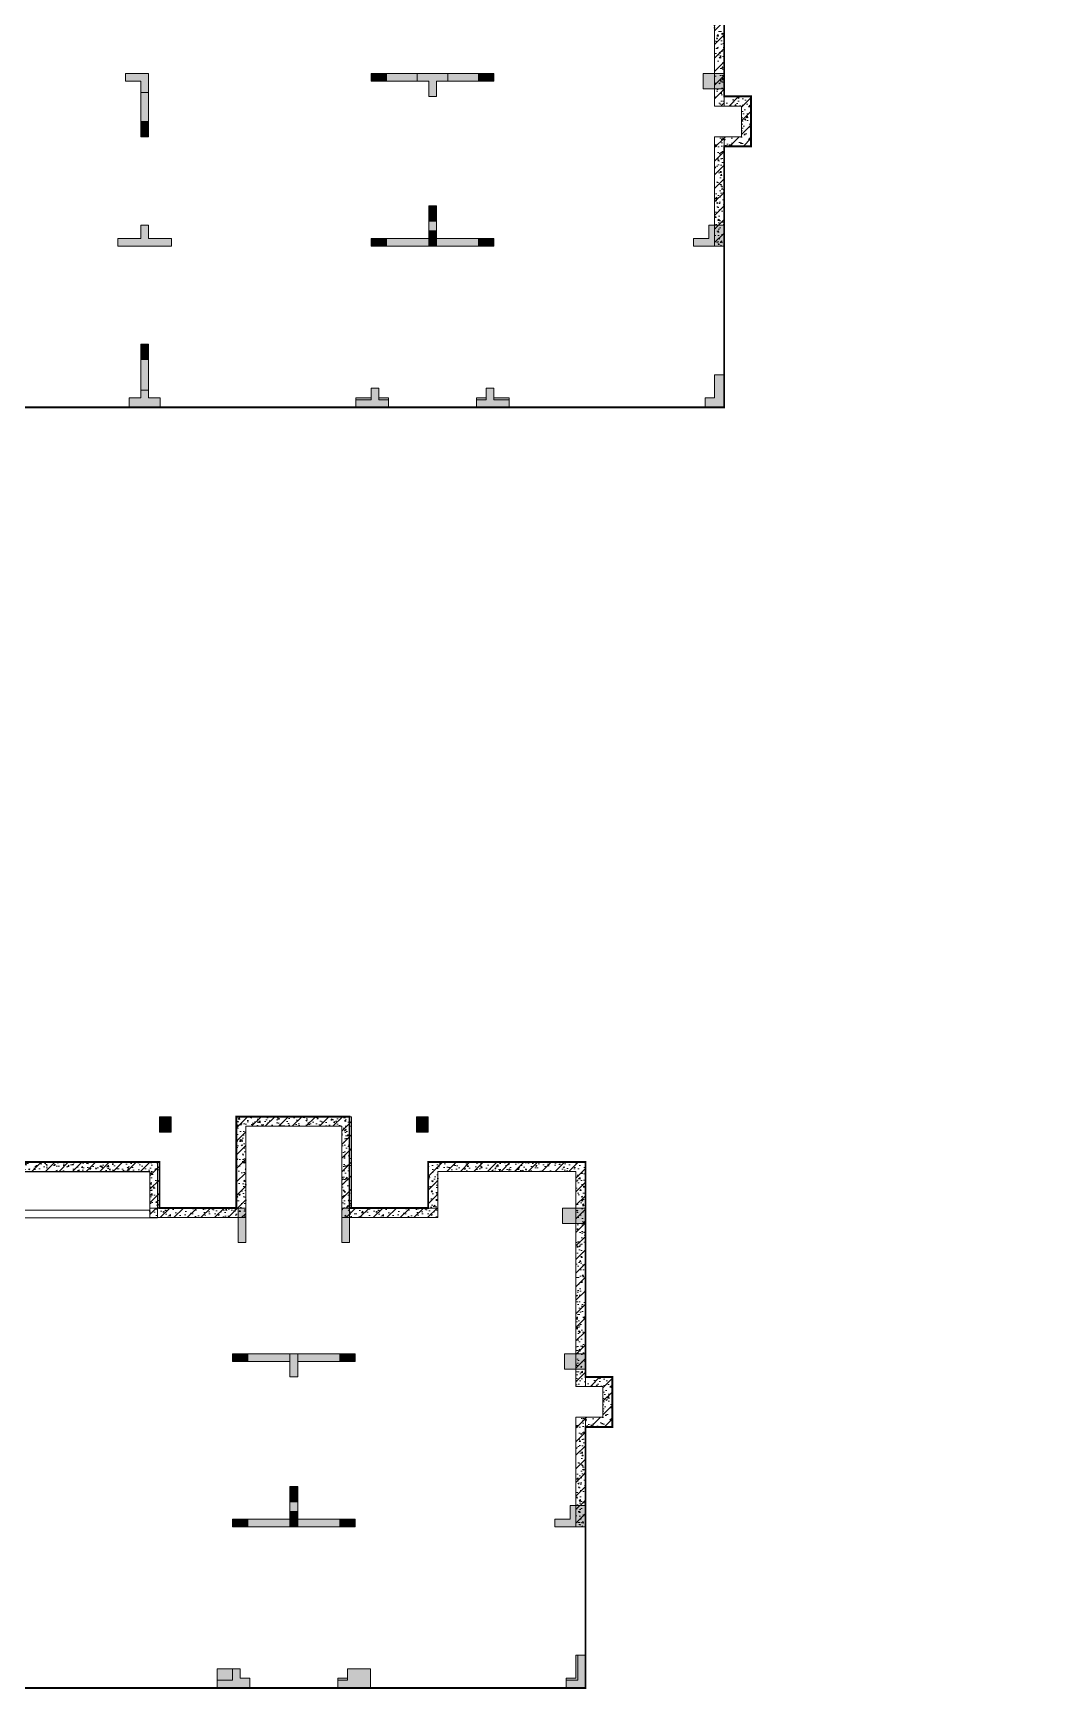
# Model space of a CAD drawing. Extents: x -264757 to 86229, y 4049843 to 4347093.
# Drawn here: x 8754 to 35038, y 4211283 to 4254414 of the extents above; entities that cross this region are included whole.
import ezdxf

# ---------------------------------------------------------------- set-up
doc = ezdxf.new("R2010")
doc.units = 0
doc.header["$LTSCALE"] = 1000
doc.header["$MEASUREMENT"] = 0
doc.linetypes.add('DASH', pattern=[0.35, 0.25, -0.1])
doc.layers.add('无关图层', color=8, linetype='Continuous', lineweight=0)
doc.layers.add('车位归属楼栋范围线', color=7, linetype='Continuous', true_color=0x19e6c7)
pattern_1 = [(50, (-22052.73, 4211308.02), (358.63, -31.376), [37.5, -412.5]), (355, (-22052.73, 4211308.02), (-69.3757, 376.096), [30, -330]), (100.4514, (-22022.84, 4211305.4), (289.2547, 344.7198), [31.87, -350.571]), (46.1842, (-22052.73, 4211408), (533.6205, -82.7595), [56.25, -618.75]), (96.6356, (-22008.26, 4211401.1), (467.3314, 487.059), [47.805, -525.8565]), (351.1842, (-22052.7, 4211408), (467.331, 487.059), [45, -495]), (21, (-22002.73, 4211383.02), (298.4535, -201.3094), [37.5, -412.5]), (326, (-22002.73, 4211383.02), (121.6577, 362.575), [30, -330]), (71.4514, (-21977.86, 4211366.25), (420.1113, 161.2652), [31.87, -350.571]), (37.5, (-22052.73, 4211308.02), (6.07993, 166.44693), [0, -326, 0, -335, 0, -331.25]), (7.5, (-22052.73, 4211308.02), (131.5348, 197.20586), [0, -191, 0, -318.5, 0, -126.25]), (327.5, (-22164.23, 4211308.02), (266.9112, -11.27744), [0, -125, 0, -390, 0, -517.5]), (317.5, (-22214.23, 4211308.02), (291.5931, 50.0525), [0, -162.5, 0, -259, 0, -367.5]), (45, (-22052.73, 4211308.02), (-176.7767, 176.7767), [])]

msp = doc.modelspace()

# ---------------------------------------------------------------- hatches: boundary and pattern name
at = {"layer": '无关图层'}
h = msp.add_hatch(dxfattribs=at)
h.set_pattern_fill('ARMORED', color=256, scale=50, style=0)
h.set_pattern_definition([(50, (-1145373.66, 3927934.42), (358.63009, -31.37607), [37.5, -412.5]), (355, (-1145373.66, 3927934.4), (-69.37567, 376.09607), [30, -330]), (100.4514, (-1145343.78, 3927931.8), (289.25469, 344.71977), [31.8701, -350.57106]), (46.1842, (-1145373.66, 3928034.4), (533.62052, -82.7595), [56.25, -618.75]), (96.6356, (-1145329.2, 3928027.5), (467.33135, 487.05894), [47.80514, -525.8565]), (351.1842, (-1145373.66, 3928034.4), (467.33097, 487.0593), [45, -495]), (21, (-1145323.66, 3928009.42), (298.453526, -201.309445), [37.5, -412.5]), (326, (-1145323.66, 3928009.4), (121.65767, 362.57502), [30, -330]), (71.4514, (-1145298.8, 3927992.64), (420.11131, 161.26525), [31.8701, -350.57106]), (37.5, (-1145373.66, 3927934.42), (6.079928, 166.446927), [0, -326, 0, -335, 0, -331.25]), (7.5, (-1145373.66, 3927934.42), (131.53477, 197.205856), [0, -191, 0, -318.5, 0, -126.25]), (327.5, (-1145485.16, 3927934.42), (266.911218, -11.277436), [0, -125, 0, -390, 0, -517.5]), (317.5, (-1145535.16, 3927934.42), (291.593085, 50.05249), [0, -162.5, 0, -259, 0, -367.5]), (45, (-1145373.66, 3927934.42), (-176.776695, 176.776695), [])])
h.paths.add_polyline_path([(26510.9, 4257164.1), (26760.9, 4257164.1), (26760.9, 4252514.1), (26510.9, 4252514.1)])
h = msp.add_hatch(color=256, dxfattribs=at)
h.dxf.hatch_style = 1
h.paths.add_polyline_path([(11761.1, 4251714.1), (11561.1, 4251714.1), (11560.9, 4253164.1), (11160.9, 4253164.1), (11160.9, 4253364.1), (11761.1, 4253364.1)])
for points in [[(11160.9, 4253364.1), (11760.9, 4253364.1), (11760.9, 4252864.1), (11560.9, 4252864.1), (11560.9, 4253164.1), (11160.9, 4253164.1)], [(17961.3, 4253164.1), (17561.3, 4253164.1), (17561.3, 4253364.1), (17961.3, 4253364.1)], [(19061.1, 4252764.1), (19061.1, 4253164.1), (18761.1, 4253164.1), (18761.1, 4253364.1), (19561.1, 4253364.1), (19561.1, 4253164.1), (19261.1, 4253164.1), (19261.1, 4252764.1)], [(20361.3, 4253364.1), (20761.3, 4253364.1), (20761.3, 4253164.1), (20361.3, 4253164.1)], [(26210.9, 4252964.1), (26210.9, 4253364.1), (26760.9, 4253364.1), (26760.9, 4252964.1), (26511.1, 4252964.1), (26511.1, 4252964.1)], [(11560.9, 4251714.1), (11760.9, 4251714.1), (11760.9, 4252114.1), (11560.9, 4252114.1)], [(19061.1, 4249514.1), (19061.1, 4249914.1), (19261.1, 4249914.1), (19261.1, 4249514.1)], [(11761.1, 4249064.1), (12361.1, 4249064.1), (12361.1, 4248864.1), (10961.1, 4248864.1), (10961.1, 4249064.1), (11561.1, 4249064.1), (11561.1, 4249414.1), (11761.1, 4249414.1)], [(25960.9, 4248864.1), (26760.9, 4248864.1), (26760.9, 4249414.1), (26360.9, 4249414.1), (26360.9, 4249064.1), (25960.9, 4249064.1)], [(17961.1, 4248864.1), (17561.1, 4248864.1), (17561.1, 4249064.1), (17961.1, 4249064.1)], [(19061.1, 4249264.1), (19261.1, 4249264.1), (19261.1, 4248864.1), (19061.1, 4248864.1)], [(20361.1, 4249064.1), (20761.1, 4249064.1), (20761.1, 4248864.1), (20361.1, 4248864.1)], [(11561.1, 4246314.1), (11761.1, 4246314.1), (11761.1, 4245914.1), (11561.1, 4245914.1)], [(26260.9, 4244914.1), (26260.9, 4244664.1), (26760.9, 4244664.1), (26760.9, 4245514.1), (26511.1, 4245514.1), (26511.1, 4244914.1)], [(11561.1, 4244914.1), (11561.1, 4245114.1), (11761.1, 4245114.1), (11761.1, 4244914.1), (12061.1, 4244914.1), (12061.1, 4244664.1), (11261.1, 4244664.1), (11261.1, 4244914.1)], [(18011.1, 4244664.1), (18011.1, 4244914.1), (17760.7, 4244914.1), (17760.7, 4245164.1), (17560.7, 4245164.1), (17560.7, 4244914.1), (17160.7, 4244914.1), (17160.7, 4244664.1), (17560.7, 4244664.1)], [(20310.7, 4244664.1), (20310.7, 4244914.1), (20560.7, 4244914.1), (20560.7, 4245164.1), (20760.7, 4245164.1), (20760.7, 4244914.1), (21160.7, 4244914.1), (21160.7, 4244664.1), (20760.7, 4244664.1)], [(12047.6, 4226188), (12347.6, 4226188), (12347.6, 4225788), (12047.6, 4225788)], [(18747.6, 4226188), (19047.6, 4226188), (19047.6, 4225788), (18747.6, 4225788)], [(14097.2, 4223808), (14297.2, 4223808), (14297.2, 4222908), (14097.2, 4222908)], [(16797.4, 4223808), (16997.4, 4223808), (16997.4, 4222908), (16797.4, 4222908)], [(23147.6, 4223408), (22547.6, 4223408), (22547.6, 4223808), (23147.6, 4223808)], [(14347.8, 4219808), (13947.8, 4219808), (13947.8, 4220008), (14347.8, 4220008)], [(14347.8, 4219808), (13947.8, 4219808), (13947.8, 4220008), (14347.8, 4220008)], [(14347.8, 4219808), (13947.8, 4219808), (13947.8, 4220008), (14347.8, 4220008)], [(15447.6, 4219408), (15447.6, 4220008), (15647.6, 4220008), (15647.6, 4219408)], [(16747.8, 4220008), (17147.8, 4220008), (17147.8, 4219808), (16747.8, 4219808)], [(16747.8, 4220008), (17147.8, 4220008), (17147.8, 4219808), (16747.8, 4219808)], [(16747.8, 4220008), (17147.8, 4220008), (17147.8, 4219808), (16747.8, 4219808)], [(22597.4, 4219608), (22597.4, 4220008), (23147.4, 4220008), (23147.4, 4219608), (22897.6, 4219608), (22897.6, 4219608)], [(15447.6, 4216158), (15447.6, 4216558), (15647.6, 4216558), (15647.6, 4216158)], [(14347.6, 4215508), (13947.6, 4215508), (13947.6, 4215708), (14347.6, 4215708)], [(15447.6, 4215908), (15647.6, 4215908), (15647.6, 4215508), (15447.6, 4215508)], [(16747.6, 4215708), (17147.6, 4215708), (17147.6, 4215508), (16747.6, 4215508)], [(22347.6, 4215508), (23147.6, 4215508), (23147.6, 4216058), (22747.6, 4216058), (22747.6, 4215708), (22347.6, 4215708)], [(14398, 4211308), (14398, 4211558), (14148, 4211558), (14148, 4211808), (13948, 4211808), (13548, 4211808), (13548, 4211308), (13948, 4211308)], [(16697.6, 4211308), (16697.6, 4211558), (16947.6, 4211558), (16947.6, 4211808), (17147.6, 4211808), (17547.6, 4211808), (17547.6, 4211308), (17147.6, 4211308)], [(22647.4, 4211558), (22647.4, 4211308), (23147.4, 4211308), (23147.4, 4212158), (22897.6, 4212158), (22897.6, 4211558)]]:
    msp.add_hatch(color=256, dxfattribs=at).paths.add_polyline_path(points)
h = msp.add_hatch(color=256, dxfattribs=at)
h.dxf.hatch_style = 1
h.paths.add_polyline_path([(19061.1, 4253164.1), (19061.1, 4252764.1), (19261.1, 4252764.1), (19261.1, 4253164.1), (20761.1, 4253164.1), (20761.1, 4253364.1), (20411.1, 4253364.1), (20411.1, 4253364.1), (17911.1, 4253364.1), (17911.1, 4253364.1), (17561.1, 4253364.1), (17561.1, 4253164.1)])
h = msp.add_hatch(dxfattribs=at)
h.set_pattern_fill('ARMORED', color=256, scale=50, style=0)
h.set_pattern_definition([(50, (-18439.44, 4244664.1), (358.63, -31.376), [37.5, -412.5]), (355, (-18439.44, 4244664.1), (-69.3757, 376.096), [30, -330]), (100.4514, (-18409.55, 4244661.5), (289.2547, 344.7198), [31.87, -350.571]), (46.1842, (-18439.44, 4244764.1), (533.6205, -82.7595), [56.25, -618.75]), (96.6356, (-18394.97, 4244757.2), (467.3314, 487.059), [47.805, -525.8565]), (351.1842, (-18439.44, 4244764.1), (467.331, 487.059), [45, -495]), (21, (-18389.44, 4244739.1), (298.4535, -201.3094), [37.5, -412.5]), (326, (-18389.44, 4244739.1), (121.6577, 362.575), [30, -330]), (71.4514, (-18364.57, 4244722.33), (420.1113, 161.2652), [31.87, -350.571]), (37.5, (-18439.44, 4244664.11), (6.07993, 166.44693), [0, -326, 0, -335, 0, -331.25]), (7.5, (-18439.44, 4244664.1), (131.5348, 197.20586), [0, -191, 0, -318.5, 0, -126.25]), (327.5, (-18550.94, 4244664.11), (266.9112, -11.27744), [0, -125, 0, -390, 0, -517.5]), (317.5, (-18600.94, 4244664.1), (291.5931, 50.0525), [0, -162.5, 0, -259, 0, -367.5]), (45, (-18439.44, 4244664.1), (-176.7767, 176.7767), [])])
h.paths.add_polyline_path([(27460.9, 4252764.1), (26760.9, 4252764.1), (26760.9, 4252514.1), (27210.9, 4252514.1), (27210.9, 4251714.1), (26760.9, 4251714.1), (26760.9, 4251464.1), (27460.9, 4251464.1)])
h = msp.add_hatch(dxfattribs=at)
h.set_pattern_fill('ARMORED', color=256, scale=50, style=0)
h.set_pattern_definition([(50, (-18439.44, 4244664.1), (358.63, -31.376), [37.5, -412.5]), (355, (-18439.44, 4244664.1), (-69.3757, 376.096), [30, -330]), (100.4514, (-18409.55, 4244661.5), (289.2547, 344.7198), [31.87, -350.571]), (46.1842, (-18439.44, 4244764.1), (533.6205, -82.7595), [56.25, -618.75]), (96.6356, (-18394.97, 4244757.2), (467.3314, 487.059), [47.805, -525.8565]), (351.1842, (-18439.44, 4244764.1), (467.331, 487.059), [45, -495]), (21, (-18389.44, 4244739.1), (298.4535, -201.3094), [37.5, -412.5]), (326, (-18389.44, 4244739.1), (121.6577, 362.575), [30, -330]), (71.4514, (-18364.57, 4244722.33), (420.1113, 161.2652), [31.87, -350.571]), (37.5, (-18439.44, 4244664.11), (6.07993, 166.44693), [0, -326, 0, -335, 0, -331.25]), (7.5, (-18439.44, 4244664.1), (131.5348, 197.20586), [0, -191, 0, -318.5, 0, -126.25]), (327.5, (-18550.94, 4244664.11), (266.9112, -11.27744), [0, -125, 0, -390, 0, -517.5]), (317.5, (-18600.94, 4244664.1), (291.5931, 50.0525), [0, -162.5, 0, -259, 0, -367.5]), (45, (-18439.44, 4244664.1), (-176.7767, 176.7767), [])])
h.paths.add_polyline_path([(26760.9, 4251714.1), (26510.9, 4251714.1), (26510.9, 4248864.1), (26760.9, 4248864.1)])
h = msp.add_hatch(color=256, dxfattribs=at)
h.dxf.hatch_style = 1
h.paths.add_polyline_path([(17561.1, 4249064.1), (19061.1, 4249064.1), (19061.1, 4249914.1), (19261.1, 4249914.1), (19261.1, 4249064.1), (20761.1, 4249064.1), (20761.1, 4248864.1), (17561.1, 4248864.1)])
h = msp.add_hatch(color=256, dxfattribs=at)
h.dxf.hatch_style = 1
h.paths.add_polyline_path([(10961.1, 4249064.1), (11561.1, 4249064.1), (11561.1, 4249414.1), (11761.1, 4249414.1), (11761.1, 4249064.1), (12361.1, 4249064.1), (12361.1, 4248864.1), (10961.1, 4248864.1)])
h = msp.add_hatch(color=256, dxfattribs=at)
h.dxf.hatch_style = 1
h.paths.add_polyline_path([(11261.1, 4244914.1), (11561.1, 4244914.1), (11561.1, 4246314.1), (11761.1, 4246314.1), (11761.1, 4244914.1), (12061.1, 4244914.1), (12061.1, 4244664.1), (11261.1, 4244664.1)])
h = msp.add_hatch(color=256, dxfattribs=at)
h.dxf.hatch_style = 1
h.paths.add_polyline_path([(26510.9, 4245514.1), (26760.9, 4245514.1), (26760.9, 4244664.1), (26260.9, 4244664.1), (26260.9, 4244914.1), (26510.9, 4244914.1)])
h = msp.add_hatch(color=256, dxfattribs=at)
h.dxf.hatch_style = 1
h.paths.add_polyline_path([(18011.1, 4244664.1), (18011.1, 4244864.1), (17761.1, 4244864.1), (17761.1, 4245164.1), (17561.1, 4245164.1), (17561.1, 4244864.1), (17161.1, 4244864.1), (17161.1, 4244664.1), (17561.1, 4244664.1)])
h = msp.add_hatch(color=256, dxfattribs=at)
h.dxf.hatch_style = 1
h.paths.add_polyline_path([(20310.7, 4244664.1), (20310.7, 4244864.1), (20560.7, 4244864.1), (20560.7, 4245164.1), (20760.7, 4245164.1), (20760.7, 4244864.1), (21160.7, 4244864.1), (21160.7, 4244664.1), (20760.7, 4244664.1)])
h = msp.add_hatch(dxfattribs=at)
h.set_pattern_fill('ARMORED', color=256, scale=50, style=0)
h.set_pattern_definition([(50, (7947.27, 4211308.02), (358.63, -31.376), [37.5, -412.5]), (355, (7947.27, 4211308.02), (-69.376, 376.096), [30, -330]), (100.4514, (7977.16, 4211305.4), (289.255, 344.72), [31.87, -350.571]), (46.1842, (7947.27, 4211408), (533.62, -82.76), [56.25, -618.75]), (96.6356, (7991.74, 4211401.1), (467.331, 487.059), [47.805, -525.856]), (351.1842, (7947.3, 4211408), (467.331, 487.06), [45, -495]), (21, (7997.27, 4211383.02), (298.4535, -201.3094), [37.5, -412.5]), (326, (7997.27, 4211383.02), (121.658, 362.575), [30, -330]), (71.4514, (8022.14, 4211366.25), (420.111, 161.265), [31.87, -350.571]), (37.5, (7947.27, 4211308.02), (6.0799, 166.4469), [0, -326, 0, -335, 0, -331.25]), (7.5, (7947.27, 4211308.02), (131.5348, 197.2059), [0, -191, 0, -318.5, 0, -126.25]), (327.5, (7835.77, 4211308.02), (266.9112, -11.2774), [0, -125, 0, -390, 0, -517.5]), (317.5, (7785.77, 4211308.02), (291.593, 50.0525), [0, -162.5, 0, -259, 0, -367.5]), (45, (7947.27, 4211308.02), (-176.7767, 176.7767), [])])
h.paths.add_polyline_path([(14047.4, 4223808), (14047.2, 4226188), (17047.4, 4226188), (17047.4, 4223808), (16797.4, 4223808), (16797.2, 4225938), (14297.4, 4225938), (14297.4, 4223808)])
h = msp.add_hatch(dxfattribs=at)
h.set_pattern_fill('ARMORED', color=256, scale=50, style=0)
h.set_pattern_definition([(50, (-745717.3, 4083025.8), (358.63009, -31.37607), [37.5, -412.5]), (355, (-745717.3, 4083025.8), (-69.37567, 376.09607), [30, -330]), (100.4514, (-745687.4, 4083023.2), (289.25469, 344.71977), [31.8701, -350.57106]), (46.1842, (-745717.3, 4083125.8), (533.62052, -82.7595), [56.25, -618.75]), (96.6356, (-745672.8, 4083118.9), (467.33135, 487.05894), [47.80514, -525.8565]), (351.1842, (-745717.3, 4083125.8), (467.33097, 487.0593), [45, -495]), (21, (-745667.3, 4083100.8), (298.45353, -201.30945), [37.5, -412.5]), (326, (-745667.3, 4083100.8), (121.65767, 362.57502), [30, -330]), (71.4514, (-745642.42, 4083084.02), (420.11131, 161.26525), [31.8701, -350.57106]), (37.5, (-745717.29, 4083025.8), (6.079928, 166.446927), [0, -326, 0, -335, 0, -331.25]), (7.5, (-745717.29, 4083025.8), (131.53477, 197.205856), [0, -191, 0, -318.5, 0, -126.25]), (327.5, (-745828.79, 4083025.8), (266.911218, -11.277436), [0, -125, 0, -390, 0, -517.5]), (317.5, (-745878.8, 4083025.8), (291.593085, 50.05249), [0, -162.5, 0, -259, 0, -367.5]), (45, (-745717.3, 4083025.8), (-176.776695, 176.776695), [])])
h.paths.add_polyline_path([(5357.4, 4223807.7), (5607.4, 4223808), (5607.4, 4224758), (7947.6, 4224758), (7947.6, 4223808), (8147.6, 4223808), (8147.6, 4224758), (11797.6, 4224758), (11797.6, 4223808), (12047.6, 4223808), (12047.6, 4225008), (5357.4, 4225007.7)])
h = msp.add_hatch(dxfattribs=at)
h.set_pattern_fill('ARMORED', color=256, scale=50, style=0)
h.set_pattern_definition([(50, (-760717.3, 4083025.8), (358.63009, -31.37607), [37.5, -412.5]), (355, (-760717.3, 4083025.8), (-69.37567, 376.09607), [30, -330]), (100.4514, (-760687.4, 4083023.2), (289.25469, 344.71977), [31.8701, -350.57106]), (46.1842, (-760717.3, 4083125.8), (533.62052, -82.7595), [56.25, -618.75]), (96.6356, (-760672.8, 4083118.9), (467.33135, 487.05894), [47.80514, -525.8565]), (351.1842, (-760717.3, 4083125.8), (467.33097, 487.0593), [45, -495]), (21, (-760667.3, 4083100.8), (298.45353, -201.30945), [37.5, -412.5]), (326, (-760667.3, 4083100.8), (121.65767, 362.57502), [30, -330]), (71.4514, (-760642.4, 4083084.02), (420.11131, 161.26525), [31.8701, -350.57106]), (37.5, (-760717.29, 4083025.8), (6.079928, 166.446927), [0, -326, 0, -335, 0, -331.25]), (7.5, (-760717.29, 4083025.8), (131.53477, 197.205856), [0, -191, 0, -318.5, 0, -126.25]), (327.5, (-760828.79, 4083025.8), (266.911218, -11.277436), [0, -125, 0, -390, 0, -517.5]), (317.5, (-760878.79, 4083025.8), (291.593085, 50.05249), [0, -162.5, 0, -259, 0, -367.5]), (45, (-760717.3, 4083025.8), (-176.776695, 176.776695), [])])
h.paths.add_polyline_path([(19047.4, 4223808), (19047.4, 4225008), (23147.6, 4225008), (23147.6, 4219158), (22897.6, 4219158), (22897.6, 4224758), (19297.6, 4224758), (19297.6, 4223808)])
h = msp.add_hatch(dxfattribs=at)
h.set_pattern_fill('ARMORED', color=256, scale=50, style=0)
h.set_pattern_definition([(50, (7947.27, 4211308), (358.63, -31.376), [37.5, -412.5]), (355, (7947.27, 4211308), (-69.376, 376.096), [30, -330]), (100.4514, (7977.16, 4211305.37), (289.255, 344.72), [31.87, -350.571]), (46.1842, (7947.27, 4211408), (533.62, -82.76), [56.25, -618.75]), (96.6356, (7991.74, 4211401.1), (467.331, 487.059), [47.805, -525.856]), (351.184, (7947.3, 4211408), (467.33, 487.06), [45, -495]), (21, (7997.27, 4211383), (298.4535, -201.3094), [37.5, -412.5]), (326, (7997.27, 4211383), (121.658, 362.575), [30, -330]), (71.4514, (8022.14, 4211366.2), (420.111, 161.265), [31.87, -350.571]), (37.5, (7947.27, 4211307.99), (6.0799, 166.4469), [0, -326, 0, -335, 0, -331.25]), (7.5, (7947.27, 4211307.99), (131.5348, 197.2059), [0, -191, 0, -318.5, 0, -126.25]), (327.5, (7835.77, 4211307.99), (266.9112, -11.2774), [0, -125, 0, -390, 0, -517.5]), (317.5, (7785.77, 4211307.99), (291.593, 50.0525), [0, -162.5, 0, -259, 0, -367.5]), (45, (7947.27, 4211307.99), (-176.7767, 176.7767), [])])
h.paths.add_polyline_path([(11797.6, 4223808), (14297.2, 4223808), (14297.2, 4223558), (11797.6, 4223558)])
h = msp.add_hatch(color=256, dxfattribs=at)
h.dxf.hatch_style = 1
h.paths.add_polyline_path([(14097.2, 4223808), (14097.2, 4223558), (14097.2, 4222908), (14297.2, 4222908), (14297.2, 4223808)])
h = msp.add_hatch(color=256, dxfattribs=at)
h.dxf.hatch_style = 1
h.paths.add_polyline_path([(16797.4, 4223808), (16797.4, 4223558), (16797.4, 4222908), (16997.4, 4222908), (16997.4, 4223808)])
h = msp.add_hatch(dxfattribs=at)
h.set_pattern_fill('ARMORED', color=256, scale=50, style=0)
h.set_pattern_definition([(50, (13496.9, 4211307.98), (358.63, -31.376), [37.5, -412.5]), (355, (13496.9, 4211308), (-69.376, 376.096), [30, -330]), (100.4514, (13526.8, 4211305.37), (289.255, 344.72), [31.87, -350.571]), (46.1842, (13496.9, 4211408), (533.62, -82.76), [56.25, -618.75]), (96.6356, (13541.4, 4211401.1), (467.331, 487.059), [47.805, -525.856]), (351.184, (13496.9, 4211408), (467.33, 487.06), [45, -495]), (21, (13546.9, 4211382.98), (298.4535, -201.3094), [37.5, -412.5]), (326, (13546.9, 4211383), (121.658, 362.575), [30, -330]), (71.4514, (13571.78, 4211366.2), (420.111, 161.265), [31.87, -350.571]), (37.5, (13496.91, 4211307.98), (6.0799, 166.4469), [0, -326, 0, -335, 0, -331.25]), (7.5, (13496.9, 4211307.98), (131.5348, 197.2059), [0, -191, 0, -318.5, 0, -126.25]), (327.5, (13385.4, 4211307.98), (266.9112, -11.2774), [0, -125, 0, -390, 0, -517.5]), (317.5, (13335.4, 4211307.98), (291.593, 50.0525), [0, -162.5, 0, -259, 0, -367.5]), (45, (13496.9, 4211307.98), (-176.7767, 176.7767), [])])
h.paths.add_polyline_path([(16797.4, 4223808), (19296.9, 4223808), (19296.9, 4223558), (16797.4, 4223558)])
h = msp.add_hatch(color=256, dxfattribs=at)
h.dxf.hatch_style = 1
h.paths.add_polyline_path([(23147.6, 4223408), (22547.6, 4223408), (22547.6, 4223808), (23147.6, 4223808)])
h = msp.add_hatch(color=256, dxfattribs=at)
h.dxf.hatch_style = 1
h.paths.add_polyline_path([(15447.6, 4219808), (15447.6, 4219408), (15647.6, 4219408), (15647.6, 4219808), (17147.6, 4219808), (17147.6, 4220008), (16797.6, 4220008), (16797.6, 4220008), (14297.6, 4220008), (14297.6, 4220008), (13947.6, 4220008), (13947.6, 4219808)])
h = msp.add_hatch(dxfattribs=at)
h.set_pattern_fill('ARMORED', color=256, scale=50, style=0)
h.set_pattern_definition(pattern_1)
h.paths.add_polyline_path([(23847.6, 4219408), (23147.6, 4219408), (23147.6, 4219158), (23597.6, 4219158), (23597.6, 4218358), (23147.6, 4218358), (23147.6, 4218108), (23847.6, 4218108)])
h = msp.add_hatch(dxfattribs=at)
h.set_pattern_fill('ARMORED', color=256, scale=50, style=0)
h.set_pattern_definition(pattern_1)
h.paths.add_polyline_path([(23147.6, 4218358), (22897.6, 4218358), (22897.6, 4215508), (23147.6, 4215508)])
h = msp.add_hatch(color=256, dxfattribs=at)
h.dxf.hatch_style = 1
h.paths.add_polyline_path([(13947.6, 4215708), (15447.6, 4215708), (15447.6, 4216558), (15647.6, 4216558), (15647.6, 4215708), (17147.6, 4215708), (17147.6, 4215508), (13947.6, 4215508)])
h = msp.add_hatch(color=256, dxfattribs=at)
h.dxf.hatch_style = 1
h.paths.add_polyline_path([(14398, 4211308), (14398, 4211558), (14148, 4211558), (14148, 4211808), (13948, 4211808), (13948, 4211508), (13548, 4211508), (13548, 4211308), (13948, 4211308)])
h = msp.add_hatch(color=256, dxfattribs=at)
h.dxf.hatch_style = 1
h.paths.add_polyline_path([(16697.6, 4211308), (16697.6, 4211508), (16947.6, 4211508), (16947.6, 4211808), (17147.6, 4211808), (17547.6, 4211808), (17547.6, 4211308), (17147.6, 4211308)])
h = msp.add_hatch(color=256, dxfattribs=at)
h.dxf.hatch_style = 1
h.paths.add_polyline_path([(22947.4, 4212158), (23147.4, 4212158), (23147.4, 4211308), (22647.4, 4211308), (22647.4, 4211508), (22947.4, 4211508)])

# ---------------------------------------------------------------- linework, layer by layer
for points in [[(26510.9, 4257164.1), (26760.9, 4257164.1), (26760.9, 4252514.1), (26510.9, 4252514.1), (26510.9, 4257164.1)], [(26760.9, 4252764.1), (27460.9, 4252764.1), (27460.9, 4251464.1), (26760.9, 4251464.1)], [(26760.9, 4252514.1), (27210.9, 4252514.1), (27210.9, 4251714.1), (26760.9, 4251714.1)], [(4997.1, 4223553.4), (4097.3, 4223553.4), (4097.3, 4225003.4), (11997, 4225003.4), (11997, 4223553.4), (4997.1, 4223553.4)], [(23147.6, 4219408), (23847.6, 4219408), (23847.6, 4218108), (23147.6, 4218108)], [(23147.6, 4219158), (23597.6, 4219158), (23597.6, 4218358), (23147.6, 4218358)]]:
    msp.add_lwpolyline(points, dxfattribs=at)
for points in [[(11761.1, 4251714.1), (11561.1, 4251714.1), (11560.9, 4253164.1), (11160.9, 4253164.1), (11160.9, 4253364.1), (11160.9, 4253364.1), (11761.1, 4253364.1)], [(11160.9, 4253364.1), (11760.9, 4253364.1), (11760.9, 4252864.1), (11560.9, 4252864.1), (11560.9, 4253164.1), (11160.9, 4253164.1)], [(20411.1, 4253364.1), (20411.1, 4253364.1), (17911.1, 4253364.1), (17911.1, 4253364.1), (17561.1, 4253364.1), (17561.1, 4253164.1), (19061.1, 4253164.1), (19061.1, 4252764.1), (19261.1, 4252764.1), (19261.1, 4253164.1), (20761.1, 4253164.1), (20761.1, 4253364.1)], [(17961.3, 4253164.1), (17561.3, 4253164.1), (17561.3, 4253364.1), (17961.3, 4253364.1)], [(19061.1, 4252764.1), (19061.1, 4253164.1), (18761.1, 4253164.1), (18761.1, 4253364.1), (19561.1, 4253364.1), (19561.1, 4253164.1), (19261.1, 4253164.1), (19261.1, 4252764.1)], [(20361.3, 4253364.1), (20761.3, 4253364.1), (20761.3, 4253164.1), (20361.3, 4253164.1)], [(26210.9, 4252964.1), (26210.9, 4253364.1), (26760.9, 4253364.1), (26760.9, 4252964.1), (26511.1, 4252964.1), (26511.1, 4252964.1)], [(11560.9, 4251714.1), (11760.9, 4251714.1), (11760.9, 4252114.1), (11560.9, 4252114.1)], [(26510.9, 4248864.1), (26760.9, 4248864.1), (26760.9, 4251714.1), (26510.9, 4251714.1)], [(17561.1, 4249064.1), (19061.1, 4249064.1), (19061.1, 4249914.1), (19261.1, 4249914.1), (19261.1, 4249064.1), (20761.1, 4249064.1), (20761.1, 4248864.1), (17561.1, 4248864.1)], [(19061.1, 4249514.1), (19061.1, 4249914.1), (19261.1, 4249914.1), (19261.1, 4249514.1)], [(10961.1, 4249064.1), (11561.1, 4249064.1), (11561.1, 4249414.1), (11761.1, 4249414.1), (11761.1, 4249064.1), (12361.1, 4249064.1), (12361.1, 4248864.1), (10961.1, 4248864.1)], [(11761.1, 4249064.1), (12361.1, 4249064.1), (12361.1, 4248864.1), (10961.1, 4248864.1), (10961.1, 4249064.1), (11561.1, 4249064.1), (11561.1, 4249414.1), (11761.1, 4249414.1)], [(25960.9, 4248864.1), (26760.9, 4248864.1), (26760.9, 4249414.1), (26360.9, 4249414.1), (26360.9, 4249064.1), (25960.9, 4249064.1)], [(17961.1, 4248864.1), (17561.1, 4248864.1), (17561.1, 4249064.1), (17961.1, 4249064.1)], [(19061.1, 4249264.1), (19261.1, 4249264.1), (19261.1, 4248864.1), (19061.1, 4248864.1)], [(20361.1, 4249064.1), (20761.1, 4249064.1), (20761.1, 4248864.1), (20361.1, 4248864.1)], [(11261.1, 4244914.1), (11561.1, 4244914.1), (11561.1, 4246314.1), (11761.1, 4246314.1), (11761.1, 4244914.1), (12061.1, 4244914.1), (12061.1, 4244664.1), (11261.1, 4244664.1)], [(11561.1, 4246314.1), (11761.1, 4246314.1), (11761.1, 4245914.1), (11561.1, 4245914.1)], [(26260.9, 4244664.1), (26260.9, 4244914.1), (26510.9, 4244914.1), (26510.9, 4245514.1), (26760.9, 4245514.1), (26760.9, 4244664.1)], [(26260.9, 4244914.1), (26260.9, 4244664.1), (26760.9, 4244664.1), (26760.9, 4245514.1), (26511.1, 4245514.1), (26511.1, 4244914.1)], [(11561.1, 4244914.1), (11561.1, 4245114.1), (11761.1, 4245114.1), (11761.1, 4244914.1), (12061.1, 4244914.1), (12061.1, 4244664.1), (11261.1, 4244664.1), (11261.1, 4244914.1)], [(18011.1, 4244664.1), (18011.1, 4244914.1), (17760.7, 4244914.1), (17760.7, 4245164.1), (17560.7, 4245164.1), (17560.7, 4244914.1), (17160.7, 4244914.1), (17160.7, 4244664.1), (17560.7, 4244664.1)], [(18011.1, 4244664.1), (18011.1, 4244864.1), (17761.1, 4244864.1), (17761.1, 4245164.1), (17561.1, 4245164.1), (17561.1, 4244864.1), (17161.1, 4244864.1), (17161.1, 4244664.1), (17561.1, 4244664.1)], [(20310.7, 4244664.1), (20310.7, 4244864.1), (20560.7, 4244864.1), (20560.7, 4245164.1), (20760.7, 4245164.1), (20760.7, 4244864.1), (21160.7, 4244864.1), (21160.7, 4244664.1), (20760.7, 4244664.1)], [(20310.7, 4244664.1), (20310.7, 4244914.1), (20560.7, 4244914.1), (20560.7, 4245164.1), (20760.7, 4245164.1), (20760.7, 4244914.1), (21160.7, 4244914.1), (21160.7, 4244664.1), (20760.7, 4244664.1)], [(12047.6, 4226188), (12347.6, 4226188), (12347.6, 4225788), (12047.6, 4225788)], [(14047.4, 4223808), (14047.2, 4226188), (17047.4, 4226188), (17047.4, 4223808), (16797.4, 4223808), (16797.2, 4225938), (14297.4, 4225938), (14297.4, 4223808)], [(18747.6, 4226188), (19047.6, 4226188), (19047.6, 4225788), (18747.6, 4225788)], [(4297.3, 4223753.4), (4297.3, 4224753.4), (11797, 4224753.4), (11797, 4223753.4)], [(5357.4, 4223807.7), (5607.4, 4223808), (5607.4, 4224758), (7947.6, 4224758), (7947.6, 4223808), (8147.6, 4223808), (8147.6, 4224758), (11797.6, 4224758), (11797.6, 4223808), (12047.6, 4223808), (12047.6, 4225008), (5357.4, 4225007.7)], [(19047.4, 4223808), (19047.4, 4225008), (23147.6, 4225008), (23147.6, 4219158), (22897.6, 4219158), (22897.6, 4224758), (19297.6, 4224758), (19297.6, 4223808)], [(11797.6, 4223808), (14297.2, 4223808), (14297.2, 4223558), (11797.6, 4223558)], [(14097.2, 4223808), (14097.2, 4223558), (14097.2, 4223558), (14097.2, 4222908), (14297.2, 4222908), (14297.2, 4223808)], [(14097.2, 4223808), (14297.2, 4223808), (14297.2, 4222908), (14097.2, 4222908)], [(16797.4, 4223808), (16797.4, 4223558), (16797.4, 4223558), (16797.4, 4222908), (16997.4, 4222908), (16997.4, 4223808)], [(16797.4, 4223808), (16997.4, 4223808), (16997.4, 4222908), (16797.4, 4222908)], [(16797.4, 4223808), (19296.9, 4223808), (19296.9, 4223558), (16797.4, 4223558)], [(23147.6, 4223408), (22547.6, 4223408), (22547.6, 4223808), (23147.6, 4223808)], [(23147.6, 4223408), (22547.6, 4223408), (22547.6, 4223808), (23147.6, 4223808)], [(16797.6, 4220008), (16797.6, 4220008), (14297.6, 4220008), (14297.6, 4220008), (13947.6, 4220008), (13947.6, 4219808), (15447.6, 4219808), (15447.6, 4219408), (15647.6, 4219408), (15647.6, 4219808), (17147.6, 4219808), (17147.6, 4220008)], [(14347.8, 4219808), (13947.8, 4219808), (13947.8, 4220008), (14347.8, 4220008)], [(14347.8, 4219808), (13947.8, 4219808), (13947.8, 4220008), (14347.8, 4220008)], [(14347.8, 4219808), (13947.8, 4219808), (13947.8, 4220008), (14347.8, 4220008)], [(15447.6, 4219408), (15447.6, 4220008), (15647.6, 4220008), (15647.6, 4219408)], [(16747.8, 4220008), (17147.8, 4220008), (17147.8, 4219808), (16747.8, 4219808)], [(16747.8, 4220008), (17147.8, 4220008), (17147.8, 4219808), (16747.8, 4219808)], [(16747.8, 4220008), (17147.8, 4220008), (17147.8, 4219808), (16747.8, 4219808)], [(22597.4, 4219608), (22597.4, 4220008), (23147.4, 4220008), (23147.4, 4219608), (22897.6, 4219608), (22897.6, 4219608)], [(22897.6, 4215508), (23147.6, 4215508), (23147.6, 4218358), (22897.6, 4218358)], [(13947.6, 4215708), (15447.6, 4215708), (15447.6, 4216558), (15647.6, 4216558), (15647.6, 4215708), (17147.6, 4215708), (17147.6, 4215508), (13947.6, 4215508)], [(15447.6, 4216158), (15447.6, 4216558), (15647.6, 4216558), (15647.6, 4216158)], [(14347.6, 4215508), (13947.6, 4215508), (13947.6, 4215708), (14347.6, 4215708)], [(15447.6, 4215908), (15647.6, 4215908), (15647.6, 4215508), (15447.6, 4215508)], [(16747.6, 4215708), (17147.6, 4215708), (17147.6, 4215508), (16747.6, 4215508)], [(22347.6, 4215508), (23147.6, 4215508), (23147.6, 4216058), (22747.6, 4216058), (22747.6, 4215708), (22347.6, 4215708)], [(14398, 4211308), (14398, 4211558), (14148, 4211558), (14148, 4211808), (13948, 4211808), (13948, 4211508), (13548, 4211508), (13548, 4211308), (13948, 4211308)], [(14398, 4211308), (14398, 4211558), (14148, 4211558), (14148, 4211808), (13948, 4211808), (13948, 4211808), (13548, 4211808), (13548, 4211308), (13948, 4211308)], [(16697.6, 4211308), (16697.6, 4211508), (16947.6, 4211508), (16947.6, 4211808), (17147.6, 4211808), (17147.6, 4211808), (17547.6, 4211808), (17547.6, 4211308), (17147.6, 4211308)], [(16697.6, 4211308), (16697.6, 4211558), (16947.6, 4211558), (16947.6, 4211808), (17147.6, 4211808), (17147.6, 4211808), (17547.6, 4211808), (17547.6, 4211308), (17147.6, 4211308)], [(22647.4, 4211308), (22647.4, 4211508), (22947.4, 4211508), (22947.4, 4212158), (23147.4, 4212158), (23147.4, 4211308)], [(22647.4, 4211558), (22647.4, 4211308), (23147.4, 4211308), (23147.4, 4212158), (22897.6, 4212158), (22897.6, 4211558)]]:
    msp.add_lwpolyline(points, close=True, dxfattribs=at)
at = {"layer": '车位归属楼栋范围线', "linetype": 'DASH', "ltscale": 5, "const_width": 50}
msp.add_lwpolyline([(5358.1, 4244664.1), (26760.9, 4244664.1), (26760.9, 4251464.1), (27460.9, 4251464.1), (27460.9, 4252764.1), (26760.9, 4252764.1), (26760.9, 4256479.6), (35013.3, 4256479.6), (35013.3, 4279146.3), (25697.9, 4279146.3), (25697.9, 4283626.7), (22333.7, 4283626.7), (22333.7, 4278358), (14811.8, 4278358), (14811.8, 4283730.4), (7462.8, 4283730.4)], dxfattribs=at)
at = {"layer": '车位归属楼栋范围线', "linetype": 'DASH', "ltscale": 5}
msp.add_lwpolyline([(-22049.6, 4211308, 50, 50, 0), (23147.4, 4211308, 50, 50, 0), (23147.6, 4218108, 50, 50, 0), (23847.6, 4218108, 50, 50, 0), (23847.6, 4219408, 50, 50, 0), (23147.6, 4219408, 50, 50, 0), (23147.6, 4225008, 50, 50, 0), (19047.4, 4225008, 50, 50, 0), (19047.4, 4223808, 50, 50, 0), (16997.4, 4223808, 50, 50, 0), (16997.4, 4226188, 50, 50, 0), (14047.2, 4226188, 50, 50, 0), (14047.2, 4223808, 50, 50, 0), (12047.6, 4223808, 50, 50, 0), (12047.6, 4225008, 50, 50, 0), (5655.4, 4225008.1, 50, 50, 0)], format="xyseb", dxfattribs=at)

doc.saveas('drawing.dxf')
